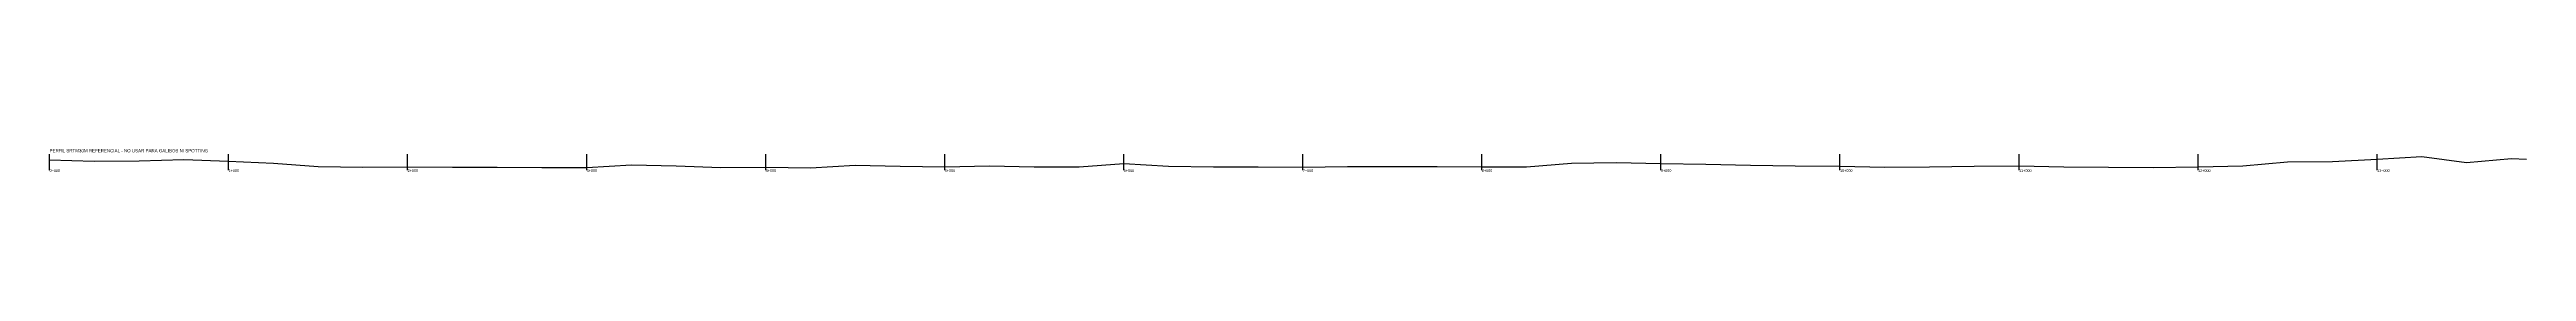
# Model space of a CAD drawing. Header units: metres. Extents: x 0 to 13834, y 3800 to 3928.
import ezdxf

# ---------------------------------------------------------------- set-up
doc = ezdxf.new("R2010")
doc.units = ezdxf.units.M
for name, color, linetype in [('EJES', 7, 'Continuous'), ('NOTAS', 2, 'Continuous'), ('TERRENO_SRTM', 3, 'Continuous')]:
    doc.layers.add(name, color=color, linetype=linetype)

msp = doc.modelspace()

# ---------------------------------------------------------------- linework, layer by layer
at = {"layer": 'EJES'}
for p, q in [((0, 3810), (0, 3900)), ((1000, 3810), (1000, 3900)), ((2000, 3810), (2000, 3900)), ((3000, 3810), (3000, 3900)), ((4000, 3810), (4000, 3900)), ((5000, 3810), (5000, 3900)), ((6000, 3810), (6000, 3900)), ((7000, 3810), (7000, 3900)), ((8000, 3810), (8000, 3900)), ((9000, 3810), (9000, 3900)), ((10000, 3810), (10000, 3900)), ((11000, 3810), (11000, 3900)), ((12000, 3810), (12000, 3900)), ((13000, 3810), (13000, 3900))]:
    msp.add_line(p, q, dxfattribs=at)
at = {"layer": 'TERRENO_SRTM'}
msp.add_lwpolyline([(0, 3867), (250, 3860), (500, 3863), (750, 3870), (1000, 3861), (1250, 3850), (1500, 3830), (1750, 3826), (2000, 3828), (2250, 3826), (2500, 3827), (2750, 3824), (3000, 3825), (3250, 3840), (3500, 3834), (3750, 3825), (4000, 3826), (4250, 3823), (4500, 3838), (4750, 3832), (5000, 3828), (5250, 3835), (5500, 3828), (5750, 3828), (6000, 3847), (6250, 3832), (6500, 3829), (6750, 3829), (7000, 3826), (7250, 3830), (7500, 3830), (7750, 3830), (8000, 3829), (8250, 3829), (8500, 3849), (8750, 3852), (9000, 3847), (9250, 3844), (9500, 3837), (9750, 3835), (10000, 3832), (10250, 3827), (10500, 3829), (10750, 3833), (11000, 3835), (11250, 3828), (11500, 3826), (11750, 3825), (12000, 3828), (12250, 3835), (12500, 3856), (12750, 3859), (13000, 3872), (13250, 3887), (13500, 3853), (13750, 3876), (13834, 3872)], dxfattribs=at)

# ---------------------------------------------------------------- texts
at = {"layer": 'NOTAS'}
for s, height, p in [('PERFIL SRTM30M REFERENCIAL - NO USAR PARA GALIBOS NI SPOTTING', 18, (0, 3910)), ('0+000', 15, (0, 3800)), ('1+000', 15, (1000, 3800)), ('2+000', 15, (2000, 3800)), ('3+000', 15, (3000, 3800)), ('4+000', 15, (4000, 3800)), ('5+000', 15, (5000, 3800)), ('6+000', 15, (6000, 3800)), ('7+000', 15, (7000, 3800)), ('8+000', 15, (8000, 3800)), ('9+000', 15, (9000, 3800)), ('10+000', 15, (10000, 3800)), ('11+000', 15, (11000, 3800)), ('12+000', 15, (12000, 3800)), ('13+000', 15, (13000, 3800))]:
    msp.add_text(s, height=height, dxfattribs=at).set_placement(p)

doc.saveas('drawing.dxf')
